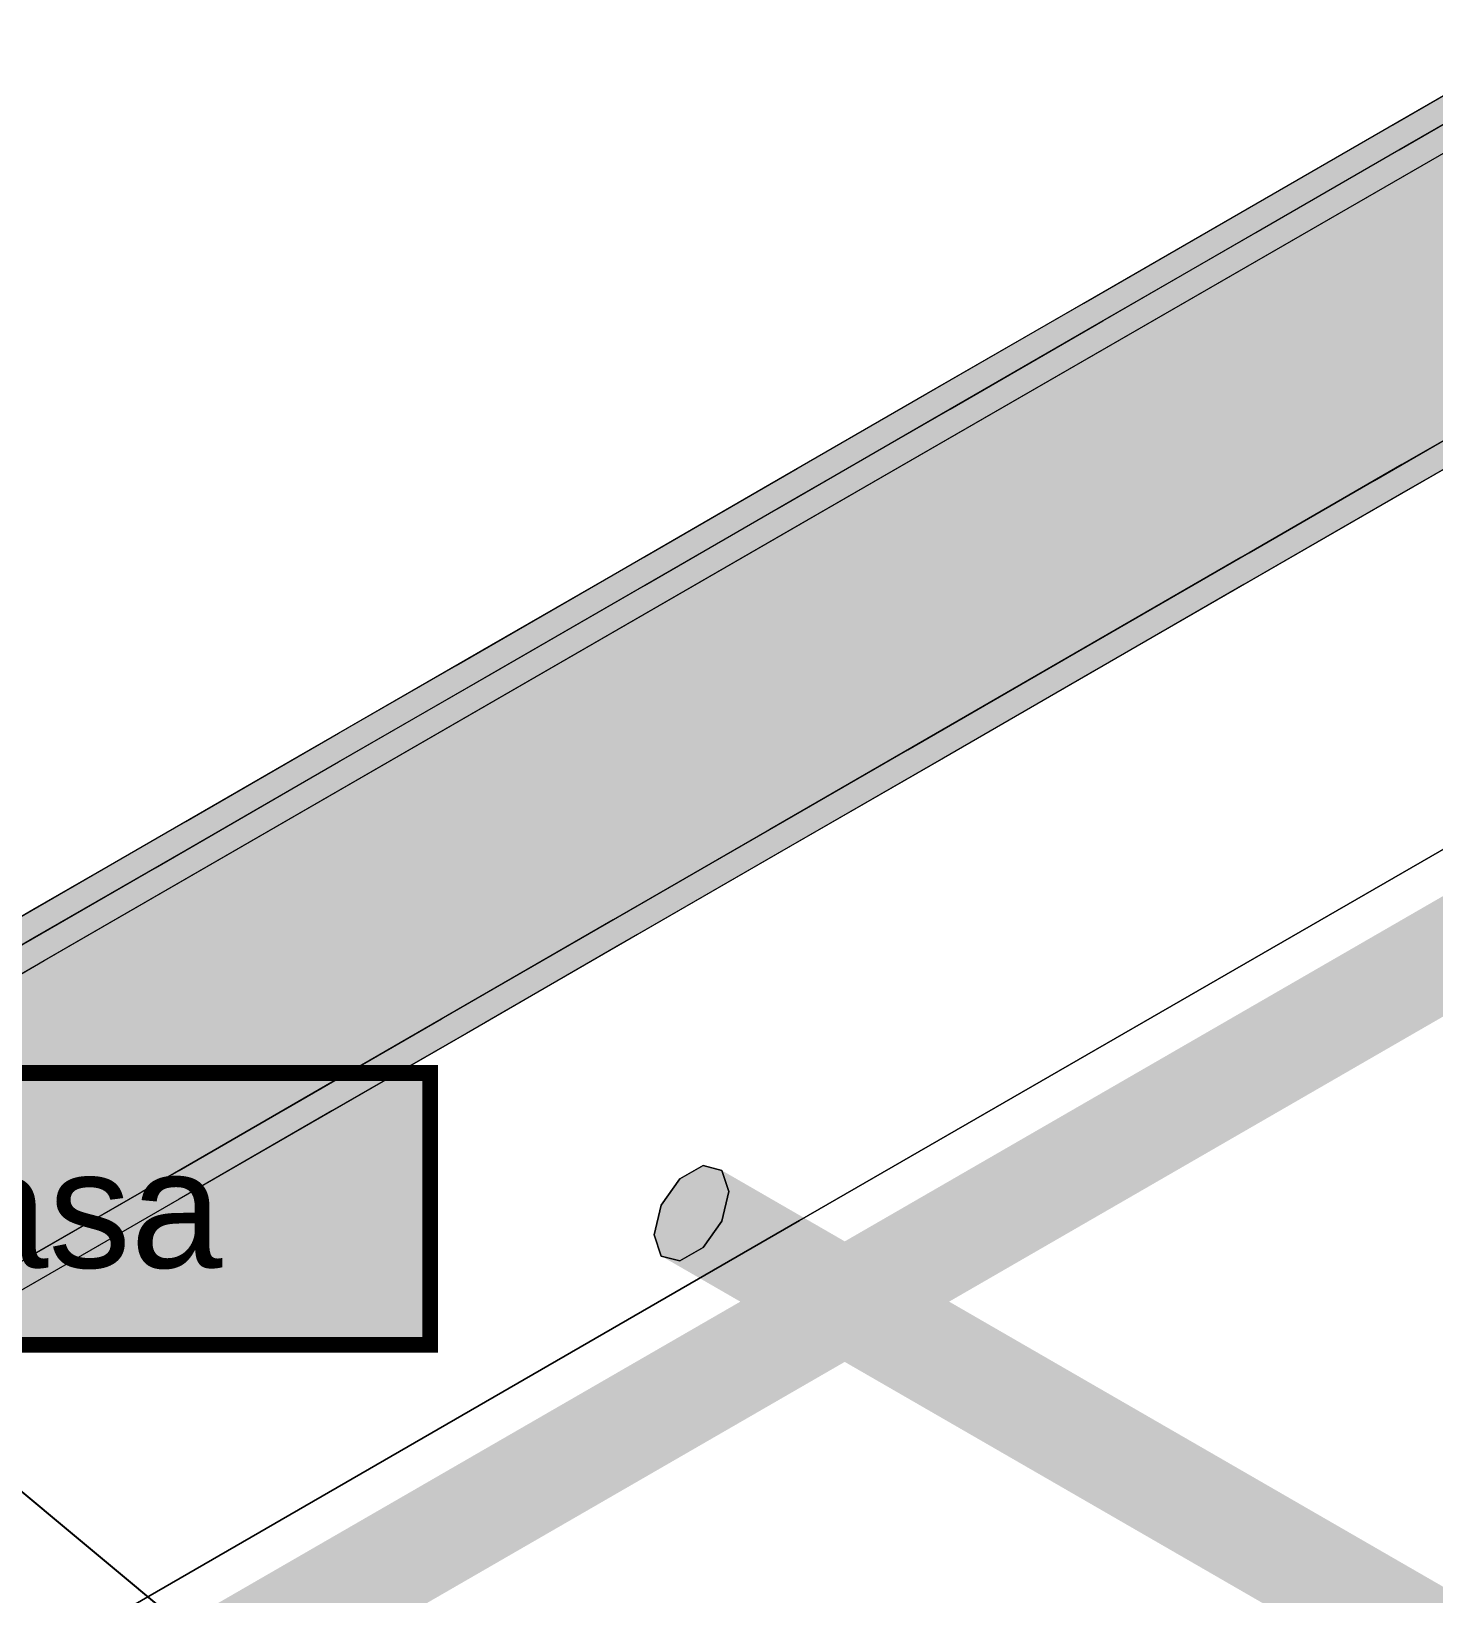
# Model space of a CAD drawing. Header units: metres. Extents: x 349021 to 349543, y 9281040 to 9281959.
# Drawn here: x 349206.9388 to 349207.2483, y 9281042.4219 to 9281042.7668 of the extents above; entities that cross this region are included whole.
import ezdxf
from ezdxf.enums import TextEntityAlignment as Align

# ---------------------------------------------------------------- set-up
doc = ezdxf.new("R2010")
doc.units = ezdxf.units.M
doc.header["$LTSCALE"] = 0.25
doc.layers.add('ISO-3D', color=7, linetype='CONTINUOUS', lineweight=13)
doc.layers.add('ISO-3D-ARISTAS', color=250, linetype='CONTINUOUS', lineweight=13)
doc.layers.add('LLAMADAS-NUM', color=30, linetype='CONTINUOUS', lineweight=25, true_color=0xc05014)
doc.styles.get("Standard").update_dxf_attribs({"font": 'arial.ttf'})

msp = doc.modelspace()

# ---------------------------------------------------------------- linework, layer by layer
at = {"layer": 'ISO-3D', "true_color": 0x22252b}
for points in [[(349207.275, 9281042.76047), (349207.24036, 9281042.74047), (349207.275, 9281042.76682), (349207.24036, 9281042.74682)], [(349207.275, 9281042.72555), (349207.24036, 9281042.70555), (349207.275, 9281042.76047), (349207.24036, 9281042.74047)], [(349207.275, 9281042.72237), (349207.24068, 9281042.70256), (349207.275, 9281042.76047), (349207.24068, 9281042.74066)], [(349207.24036, 9281042.74047), (349207.20572, 9281042.72047), (349207.24036, 9281042.74682), (349207.20572, 9281042.72682)], [(349207.24036, 9281042.70555), (349207.20572, 9281042.68555), (349207.24036, 9281042.74047), (349207.20572, 9281042.72047)], [(349207.24068, 9281042.70256), (349207.20636, 9281042.68275), (349207.24068, 9281042.74066), (349207.20636, 9281042.72085)], [(349207.20572, 9281042.72047), (349207.17108, 9281042.70047), (349207.20572, 9281042.72682), (349207.17108, 9281042.70682)], [(349207.275, 9281042.69062), (349207.24036, 9281042.67062), (349207.275, 9281042.72555), (349207.24036, 9281042.70555)], [(349207.275, 9281042.68427), (349207.24068, 9281042.66446), (349207.275, 9281042.72237), (349207.24068, 9281042.70256)], [(349207.20572, 9281042.68555), (349207.17108, 9281042.66555), (349207.20572, 9281042.72047), (349207.17108, 9281042.70047)], [(349207.20636, 9281042.68275), (349207.17205, 9281042.66294), (349207.20636, 9281042.72085), (349207.17205, 9281042.70104)], [(349207.17108, 9281042.70047), (349207.13644, 9281042.68047), (349207.17108, 9281042.70682), (349207.13644, 9281042.68682)], [(349207.24036, 9281042.67062), (349207.20572, 9281042.65062), (349207.24036, 9281042.70555), (349207.20572, 9281042.68555)], [(349207.17108, 9281042.66555), (349207.13644, 9281042.64555), (349207.17108, 9281042.70047), (349207.13644, 9281042.68047)], [(349207.17205, 9281042.66294), (349207.13773, 9281042.64312), (349207.17205, 9281042.70104), (349207.13773, 9281042.68122)], [(349207.24068, 9281042.66446), (349207.20636, 9281042.64465), (349207.24068, 9281042.70256), (349207.20636, 9281042.68275)], [(349207.275, 9281042.68427), (349207.24126, 9281042.6648), (349207.275, 9281042.69062), (349207.24126, 9281042.67115)], [(349207.13644, 9281042.68047), (349207.10179, 9281042.66047), (349207.13644, 9281042.68682), (349207.10179, 9281042.66682)], [(349207.20572, 9281042.65062), (349207.17108, 9281042.63062), (349207.20572, 9281042.68555), (349207.17108, 9281042.66555)], [(349207.13644, 9281042.64555), (349207.10179, 9281042.62555), (349207.13644, 9281042.68047), (349207.10179, 9281042.66047)], [(349207.13773, 9281042.64312), (349207.10341, 9281042.62331), (349207.13773, 9281042.68122), (349207.10341, 9281042.66141)], [(349207.20636, 9281042.64465), (349207.17205, 9281042.62484), (349207.20636, 9281042.68275), (349207.17205, 9281042.66294)], [(349207.24126, 9281042.6648), (349207.20753, 9281042.64532), (349207.24126, 9281042.67115), (349207.20753, 9281042.65167)], [(349207.10179, 9281042.66047), (349207.06715, 9281042.64047), (349207.10179, 9281042.66682), (349207.06715, 9281042.64682)], [(349207.17108, 9281042.63062), (349207.13644, 9281042.61062), (349207.17108, 9281042.66555), (349207.13644, 9281042.64555)], [(349207.17205, 9281042.62484), (349207.13773, 9281042.60502), (349207.17205, 9281042.66294), (349207.13773, 9281042.64312)], [(349207.10179, 9281042.62555), (349207.06715, 9281042.60555), (349207.10179, 9281042.66047), (349207.06715, 9281042.64047)], [(349207.10341, 9281042.62331), (349207.06909, 9281042.6035), (349207.10341, 9281042.66141), (349207.06909, 9281042.6416)], [(349207.20753, 9281042.64532), (349207.17379, 9281042.62584), (349207.20753, 9281042.65167), (349207.17379, 9281042.63219)], [(349207.06715, 9281042.64047), (349207.03251, 9281042.62047), (349207.06715, 9281042.64682), (349207.03251, 9281042.62682)], [(349207.13644, 9281042.61062), (349207.10179, 9281042.59062), (349207.13644, 9281042.64555), (349207.10179, 9281042.62555)], [(349207.13773, 9281042.60502), (349207.10341, 9281042.58521), (349207.13773, 9281042.64312), (349207.10341, 9281042.62331)], [(349207.06715, 9281042.60555), (349207.03251, 9281042.58555), (349207.06715, 9281042.64047), (349207.03251, 9281042.62047)], [(349207.06909, 9281042.6035), (349207.03478, 9281042.58368), (349207.06909, 9281042.6416), (349207.03478, 9281042.62178)], [(349207.17379, 9281042.62584), (349207.14006, 9281042.60637), (349207.17379, 9281042.63219), (349207.14006, 9281042.61272)], [(349207.03251, 9281042.62047), (349206.99787, 9281042.60047), (349207.03251, 9281042.62682), (349206.99787, 9281042.60682)], [(349207.10179, 9281042.59062), (349207.06715, 9281042.57062), (349207.10179, 9281042.62555), (349207.06715, 9281042.60555)], [(349207.03478, 9281042.58368), (349207.00046, 9281042.56387), (349207.03478, 9281042.62178), (349207.00046, 9281042.60197)], [(349207.10341, 9281042.58521), (349207.06909, 9281042.5654), (349207.10341, 9281042.62331), (349207.06909, 9281042.6035)], [(349207.03251, 9281042.58555), (349206.99787, 9281042.56555), (349207.03251, 9281042.62047), (349206.99787, 9281042.60047)], [(349207.14006, 9281042.60637), (349207.10632, 9281042.58689), (349207.14006, 9281042.61272), (349207.10632, 9281042.59324)], [(349206.99787, 9281042.60047), (349206.96323, 9281042.58047), (349206.99787, 9281042.60682), (349206.96323, 9281042.58682)], [(349207.06715, 9281042.57062), (349207.03251, 9281042.55062), (349207.06715, 9281042.60555), (349207.03251, 9281042.58555)], [(349206.99787, 9281042.56555), (349206.96323, 9281042.54555), (349206.99787, 9281042.60047), (349206.96323, 9281042.58047)], [(349207.00046, 9281042.56387), (349206.96614, 9281042.54406), (349207.00046, 9281042.60197), (349206.96614, 9281042.58216)], [(349207.06909, 9281042.5654), (349207.03478, 9281042.54558), (349207.06909, 9281042.6035), (349207.03478, 9281042.58368)], [(349207.10632, 9281042.58689), (349207.07258, 9281042.56741), (349207.10632, 9281042.59324), (349207.07258, 9281042.57376)], [(349206.96323, 9281042.58047), (349206.92859, 9281042.56047), (349206.96323, 9281042.58682), (349206.92859, 9281042.56682)], [(349207.03251, 9281042.55062), (349206.99787, 9281042.53062), (349207.03251, 9281042.58555), (349206.99787, 9281042.56555)], [(349207.03478, 9281042.54558), (349207.00046, 9281042.52577), (349207.03478, 9281042.58368), (349207.00046, 9281042.56387)], [(349206.96323, 9281042.54555), (349206.92859, 9281042.52555), (349206.96323, 9281042.58047), (349206.92859, 9281042.56047)], [(349206.96614, 9281042.54406), (349206.93182, 9281042.52424), (349206.96614, 9281042.58216), (349206.93182, 9281042.56234)], [(349207.07258, 9281042.56741), (349207.03885, 9281042.54793), (349207.07258, 9281042.57376), (349207.03885, 9281042.55428)], [(349206.99787, 9281042.53062), (349206.96323, 9281042.51062), (349206.99787, 9281042.56555), (349206.96323, 9281042.54555)], [(349207.00046, 9281042.52577), (349206.96614, 9281042.50596), (349207.00046, 9281042.56387), (349206.96614, 9281042.54406)], [(349207.03885, 9281042.54793), (349207.00511, 9281042.52846), (349207.03885, 9281042.55428), (349207.00511, 9281042.53481)], [(349206.96323, 9281042.51062), (349206.92859, 9281042.49062), (349206.96323, 9281042.54555), (349206.92859, 9281042.52555)], [(349206.96614, 9281042.50596), (349206.93182, 9281042.48614), (349206.96614, 9281042.54406), (349206.93182, 9281042.52424)], [(349207.00511, 9281042.52846), (349206.97138, 9281042.50898), (349207.00511, 9281042.53481), (349206.97138, 9281042.51533)], [(349206.97138, 9281042.50898), (349206.93764, 9281042.4895), (349206.97138, 9281042.51533), (349206.93764, 9281042.49585)]]:
    msp.add_solid(points, dxfattribs=at)
at = {"layer": 'ISO-3D', "true_color": 0x2b2e35}
for points in [[(349207.275, 9281042.76047), (349207.24475, 9281042.74301), (349207.2695, 9281042.76365), (349207.23925, 9281042.74619)], [(349207.308, 9281042.74142), (349207.275, 9281042.72237), (349207.275, 9281042.76047), (349207.242, 9281042.74142)], [(349207.30525, 9281042.74301), (349207.275, 9281042.72555), (349207.275, 9281042.76047), (349207.24475, 9281042.74301)], [(349207.24475, 9281042.74301), (349207.21451, 9281042.72555), (349207.23925, 9281042.74619), (349207.20901, 9281042.72872)], [(349207.275, 9281042.72555), (349207.24475, 9281042.70809), (349207.24475, 9281042.74301), (349207.21451, 9281042.72555)], [(349207.275, 9281042.72237), (349207.242, 9281042.70332), (349207.242, 9281042.74142), (349207.20901, 9281042.72237)], [(349207.21451, 9281042.72555), (349207.18077, 9281042.70607), (349207.20901, 9281042.72872), (349207.17527, 9281042.70925)], [(349207.24475, 9281042.70809), (349207.21102, 9281042.68861), (349207.21451, 9281042.72555), (349207.18077, 9281042.70607)], [(349207.30525, 9281042.70809), (349207.275, 9281042.69062), (349207.275, 9281042.72555), (349207.24475, 9281042.70809)], [(349207.242, 9281042.70332), (349207.20827, 9281042.68385), (349207.20901, 9281042.72237), (349207.17527, 9281042.7029)], [(349207.308, 9281042.70332), (349207.275, 9281042.68427), (349207.275, 9281042.72237), (349207.242, 9281042.70332)], [(349207.18077, 9281042.70607), (349207.14704, 9281042.6866), (349207.17527, 9281042.70925), (349207.14154, 9281042.68977)], [(349207.275, 9281042.69062), (349207.24126, 9281042.67115), (349207.24475, 9281042.70809), (349207.21102, 9281042.68861)], [(349207.21102, 9281042.68861), (349207.17728, 9281042.66913), (349207.18077, 9281042.70607), (349207.14704, 9281042.6866)], [(349207.20827, 9281042.68385), (349207.17453, 9281042.66437), (349207.17527, 9281042.7029), (349207.14154, 9281042.68342)], [(349207.275, 9281042.68427), (349207.24126, 9281042.6648), (349207.242, 9281042.70332), (349207.20827, 9281042.68385)], [(349207.14704, 9281042.6866), (349207.1133, 9281042.66712), (349207.14154, 9281042.68977), (349207.1078, 9281042.67029)], [(349207.17728, 9281042.66913), (349207.14355, 9281042.64966), (349207.14704, 9281042.6866), (349207.1133, 9281042.66712)], [(349207.24126, 9281042.67115), (349207.20753, 9281042.65167), (349207.21102, 9281042.68861), (349207.17728, 9281042.66913)], [(349207.275, 9281042.68427), (349207.24068, 9281042.66446), (349207.2695, 9281042.68745), (349207.23518, 9281042.66764)], [(349207.17453, 9281042.66437), (349207.1408, 9281042.64489), (349207.14154, 9281042.68342), (349207.1078, 9281042.66394)], [(349207.24126, 9281042.6648), (349207.20753, 9281042.64532), (349207.20827, 9281042.68385), (349207.17453, 9281042.66437)], [(349207.1133, 9281042.66712), (349207.07956, 9281042.64764), (349207.1078, 9281042.67029), (349207.07407, 9281042.65082)], [(349207.14355, 9281042.64966), (349207.10981, 9281042.63018), (349207.1133, 9281042.66712), (349207.07956, 9281042.64764)], [(349207.20753, 9281042.65167), (349207.17379, 9281042.63219), (349207.17728, 9281042.66913), (349207.14355, 9281042.64966)], [(349207.24068, 9281042.66446), (349207.20636, 9281042.64465), (349207.23518, 9281042.66764), (349207.20087, 9281042.64782)], [(349207.1408, 9281042.64489), (349207.10706, 9281042.62542), (349207.1078, 9281042.66394), (349207.07407, 9281042.64447)], [(349207.20753, 9281042.64532), (349207.17379, 9281042.62584), (349207.17453, 9281042.66437), (349207.1408, 9281042.64489)], [(349207.07956, 9281042.64764), (349207.04583, 9281042.62816), (349207.07407, 9281042.65082), (349207.04033, 9281042.63134)], [(349207.17379, 9281042.63219), (349207.14006, 9281042.61272), (349207.14355, 9281042.64966), (349207.10981, 9281042.63018)], [(349207.10981, 9281042.63018), (349207.07607, 9281042.6107), (349207.07956, 9281042.64764), (349207.04583, 9281042.62816)], [(349207.20636, 9281042.64465), (349207.17205, 9281042.62484), (349207.20087, 9281042.64782), (349207.16655, 9281042.62801)], [(349207.10706, 9281042.62542), (349207.07333, 9281042.60594), (349207.07407, 9281042.64447), (349207.04033, 9281042.62499)], [(349207.17379, 9281042.62584), (349207.14006, 9281042.60637), (349207.1408, 9281042.64489), (349207.10706, 9281042.62542)], [(349207.04583, 9281042.62816), (349207.01209, 9281042.60869), (349207.04033, 9281042.63134), (349207.00659, 9281042.61186)], [(349207.07607, 9281042.6107), (349207.04234, 9281042.59122), (349207.04583, 9281042.62816), (349207.01209, 9281042.60869)], [(349207.14006, 9281042.61272), (349207.10632, 9281042.59324), (349207.10981, 9281042.63018), (349207.07607, 9281042.6107)], [(349207.17205, 9281042.62484), (349207.13773, 9281042.60502), (349207.16655, 9281042.62801), (349207.13223, 9281042.6082)], [(349207.07333, 9281042.60594), (349207.03959, 9281042.58646), (349207.04033, 9281042.62499), (349207.00659, 9281042.60551)], [(349207.14006, 9281042.60637), (349207.10632, 9281042.58689), (349207.10706, 9281042.62542), (349207.07333, 9281042.60594)], [(349207.01209, 9281042.60869), (349206.97836, 9281042.58921), (349207.00659, 9281042.61186), (349206.97286, 9281042.59238)], [(349207.10632, 9281042.59324), (349207.07258, 9281042.57376), (349207.07607, 9281042.6107), (349207.04234, 9281042.59122)], [(349207.04234, 9281042.59122), (349207.0086, 9281042.57175), (349207.01209, 9281042.60869), (349206.97836, 9281042.58921)], [(349207.13773, 9281042.60502), (349207.10341, 9281042.58521), (349207.13223, 9281042.6082), (349207.09791, 9281042.58838)], [(349207.03959, 9281042.58646), (349207.00585, 9281042.56698), (349207.00659, 9281042.60551), (349206.97286, 9281042.58603)], [(349207.10632, 9281042.58689), (349207.07258, 9281042.56741), (349207.07333, 9281042.60594), (349207.03959, 9281042.58646)], [(349206.97836, 9281042.58921), (349206.94462, 9281042.56973), (349206.97286, 9281042.59238), (349206.93912, 9281042.57291)], [(349207.07258, 9281042.57376), (349207.03885, 9281042.55428), (349207.04234, 9281042.59122), (349207.0086, 9281042.57175)], [(349207.0086, 9281042.57175), (349206.97487, 9281042.55227), (349206.97836, 9281042.58921), (349206.94462, 9281042.56973)], [(349207.07258, 9281042.56741), (349207.03885, 9281042.54793), (349207.03959, 9281042.58646), (349207.00585, 9281042.56698)], [(349207.10341, 9281042.58521), (349207.06909, 9281042.5654), (349207.09791, 9281042.58838), (349207.0636, 9281042.56857)], [(349207.00585, 9281042.56698), (349206.97212, 9281042.54751), (349206.97286, 9281042.58603), (349206.93912, 9281042.56656)], [(349206.94462, 9281042.56973), (349206.91089, 9281042.55025), (349206.93912, 9281042.57291), (349206.90539, 9281042.55343)], [(349206.97487, 9281042.55227), (349206.94113, 9281042.53279), (349206.94462, 9281042.56973), (349206.91089, 9281042.55025)], [(349207.03885, 9281042.55428), (349207.00511, 9281042.53481), (349207.0086, 9281042.57175), (349206.97487, 9281042.55227)], [(349206.97212, 9281042.54751), (349206.93838, 9281042.52803), (349206.93912, 9281042.56656), (349206.90539, 9281042.54708)], [(349207.03885, 9281042.54793), (349207.00511, 9281042.52846), (349207.00585, 9281042.56698), (349206.97212, 9281042.54751)], [(349207.06909, 9281042.5654), (349207.03478, 9281042.54558), (349207.0636, 9281042.56857), (349207.02928, 9281042.54876)], [(349207.00511, 9281042.53481), (349206.97138, 9281042.51533), (349206.97487, 9281042.55227), (349206.94113, 9281042.53279)], [(349206.94113, 9281042.53279), (349206.9074, 9281042.51331), (349206.91089, 9281042.55025), (349206.87715, 9281042.53078)], [(349207.03478, 9281042.54558), (349207.00046, 9281042.52577), (349207.02928, 9281042.54876), (349206.99496, 9281042.52894)], [(349207.00511, 9281042.52846), (349206.97138, 9281042.50898), (349206.97212, 9281042.54751), (349206.93838, 9281042.52803)], [(349206.97138, 9281042.51533), (349206.93764, 9281042.49585), (349206.94113, 9281042.53279), (349206.9074, 9281042.51331)], [(349206.97138, 9281042.50898), (349206.93764, 9281042.4895), (349206.93838, 9281042.52803), (349206.90465, 9281042.50855)], [(349207.00046, 9281042.52577), (349206.96614, 9281042.50596), (349206.99496, 9281042.52894), (349206.96064, 9281042.50913)], [(349206.96614, 9281042.50596), (349206.93182, 9281042.48614), (349206.96064, 9281042.50913), (349206.92633, 9281042.48932)]]:
    msp.add_solid(points, dxfattribs=at)
at = {"layer": 'ISO-3D', "true_color": 0x67422b}
for points in [[(349207.28565, 9281042.59628), (349207.28977, 9281042.59736), (349207.20304, 9281042.54858), (349207.20717, 9281042.54966)], [(349207.29899, 9281042.57737), (349207.29487, 9281042.57629), (349207.21639, 9281042.52968), (349207.21226, 9281042.5286)], [(349207.20304, 9281042.54858), (349207.20717, 9281042.54966), (349207.12044, 9281042.50089), (349207.12456, 9281042.50197)], [(349207.21639, 9281042.52968), (349207.21226, 9281042.5286), (349207.13378, 9281042.48199), (349207.12966, 9281042.48091)], [(349207.12044, 9281042.50089), (349207.12456, 9281042.50197), (349207.03783, 9281042.4532), (349207.04195, 9281042.45428)], [(349207.13378, 9281042.48199), (349207.12966, 9281042.48091), (349207.05118, 9281042.4343), (349207.04705, 9281042.43322)], [(349207.03783, 9281042.4532), (349207.04195, 9281042.45428), (349206.95523, 9281042.40551), (349206.95935, 9281042.40659)], [(349207.05118, 9281042.4343), (349207.04705, 9281042.43322), (349206.96857, 9281042.3866), (349206.96445, 9281042.38553)]]:
    msp.add_solid(points, dxfattribs=at)
at = {"layer": 'ISO-3D', "true_color": 0x7c4f34}
for points in [[(349207.28977, 9281042.59736), (349207.29487, 9281042.59441), (349207.20717, 9281042.54966), (349207.21226, 9281042.54672)], [(349207.29487, 9281042.57629), (349207.28977, 9281042.57924), (349207.21226, 9281042.5286), (349207.20717, 9281042.53155)], [(349207.20717, 9281042.54966), (349207.21226, 9281042.54672), (349207.12456, 9281042.50197), (349207.12966, 9281042.49903)], [(349207.21226, 9281042.5286), (349207.20717, 9281042.53155), (349207.12966, 9281042.48091), (349207.12456, 9281042.48385)], [(349207.16963, 9281042.46871), (349207.16453, 9281042.46577), (349207.08702, 9281042.51641), (349207.08193, 9281042.51346)], [(349207.12456, 9281042.50197), (349207.12966, 9281042.49903), (349207.04195, 9281042.45428), (349207.04705, 9281042.45134)], [(349207.16453, 9281042.44765), (349207.16963, 9281042.4506), (349207.08193, 9281042.49534), (349207.08702, 9281042.49829)], [(349207.12966, 9281042.48091), (349207.12456, 9281042.48385), (349207.04705, 9281042.43322), (349207.04195, 9281042.43616)], [(349207.25223, 9281042.42102), (349207.24714, 9281042.41808), (349207.16963, 9281042.46871), (349207.16453, 9281042.46577)], [(349207.04195, 9281042.45428), (349207.04705, 9281042.45134), (349206.95935, 9281042.40659), (349206.96445, 9281042.40364)], [(349207.24714, 9281042.39996), (349207.25223, 9281042.4029), (349207.16453, 9281042.44765), (349207.16963, 9281042.4506)], [(349207.04705, 9281042.43322), (349207.04195, 9281042.43616), (349206.96445, 9281042.38553), (349206.95935, 9281042.38847)]]:
    msp.add_solid(points, dxfattribs=at)
at = {"layer": 'ISO-3D', "true_color": 0x553624}
for points in [[(349207.28407, 9281042.59159), (349207.28565, 9281042.59628), (349207.20147, 9281042.5439), (349207.20304, 9281042.54858)], [(349207.30057, 9281042.58206), (349207.29899, 9281042.57737), (349207.21796, 9281042.53437), (349207.21639, 9281042.52968)], [(349207.20147, 9281042.5439), (349207.20304, 9281042.54858), (349207.11886, 9281042.4962), (349207.12044, 9281042.50089)], [(349207.21796, 9281042.53437), (349207.21639, 9281042.52968), (349207.13536, 9281042.48668), (349207.13378, 9281042.48199)], [(349207.11886, 9281042.4962), (349207.12044, 9281042.50089), (349207.03626, 9281042.44851), (349207.03783, 9281042.4532)], [(349207.13536, 9281042.48668), (349207.13378, 9281042.48199), (349207.05275, 9281042.43899), (349207.05118, 9281042.4343)], [(349207.03626, 9281042.44851), (349207.03783, 9281042.4532), (349206.95365, 9281042.40082), (349206.95523, 9281042.40551)], [(349207.05275, 9281042.43899), (349207.05118, 9281042.4343), (349206.97015, 9281042.39129), (349206.96857, 9281042.3866)]]:
    msp.add_solid(points, dxfattribs=at)
at = {"layer": 'ISO-3D', "true_color": 0x7f5135}
for points in [[(349207.29487, 9281042.59441), (349207.29899, 9281042.58857), (349207.21226, 9281042.54672), (349207.21639, 9281042.54088)], [(349207.28977, 9281042.57924), (349207.28565, 9281042.58508), (349207.20717, 9281042.53155), (349207.20304, 9281042.53739)], [(349207.21226, 9281042.54672), (349207.21639, 9281042.54088), (349207.12966, 9281042.49903), (349207.13378, 9281042.49319)], [(349207.20717, 9281042.53155), (349207.20304, 9281042.53739), (349207.12456, 9281042.48385), (349207.12044, 9281042.48969)], [(349207.12966, 9281042.49903), (349207.13378, 9281042.49319), (349207.04705, 9281042.45134), (349207.05118, 9281042.44549)], [(349207.12456, 9281042.48385), (349207.12044, 9281042.48969), (349207.04195, 9281042.43616), (349207.03783, 9281042.442)], [(349207.04705, 9281042.45134), (349207.05118, 9281042.44549), (349206.96445, 9281042.40364), (349206.96857, 9281042.3978)], [(349207.04195, 9281042.43616), (349207.03783, 9281042.442), (349206.95935, 9281042.38847), (349206.95523, 9281042.39431)]]:
    msp.add_solid(points, dxfattribs=at)
at = {"layer": 'ISO-3D', "true_color": 0x70472f}
for points in [[(349207.28565, 9281042.58508), (349207.28407, 9281042.59159), (349207.20304, 9281042.53739), (349207.20147, 9281042.5439)], [(349207.29899, 9281042.58857), (349207.30057, 9281042.58206), (349207.21639, 9281042.54088), (349207.21796, 9281042.53437)], [(349207.20304, 9281042.53739), (349207.20147, 9281042.5439), (349207.12044, 9281042.48969), (349207.11886, 9281042.4962)], [(349207.21639, 9281042.54088), (349207.21796, 9281042.53437), (349207.13378, 9281042.49319), (349207.13536, 9281042.48668)], [(349207.12044, 9281042.48969), (349207.11886, 9281042.4962), (349207.03783, 9281042.442), (349207.03626, 9281042.44851)], [(349207.13378, 9281042.49319), (349207.13536, 9281042.48668), (349207.05118, 9281042.44549), (349207.05275, 9281042.43899)], [(349207.03783, 9281042.442), (349207.03626, 9281042.44851), (349206.95523, 9281042.39431), (349206.95365, 9281042.40082)], [(349207.05118, 9281042.44549), (349207.05275, 9281042.43899), (349206.96857, 9281042.3978), (349206.97015, 9281042.39129)]]:
    msp.add_solid(points, dxfattribs=at)
at = {"layer": 'ISO-3D', "true_color": 0x643f2a}
for points in [[(349207.08447, 9281042.50587), (349207.08702, 9281042.51641), (349207.08193, 9281042.51346)], [(349207.08447, 9281042.50587), (349207.09115, 9281042.51533), (349207.08702, 9281042.51641)], [(349207.08447, 9281042.50587), (349207.09272, 9281042.51064), (349207.09115, 9281042.51533)], [(349207.08447, 9281042.50587), (349207.08193, 9281042.51346), (349207.0778, 9281042.50762)], [(349207.08447, 9281042.50587), (349207.09115, 9281042.50413), (349207.09272, 9281042.51064)], [(349207.08447, 9281042.50587), (349207.0778, 9281042.50762), (349207.07623, 9281042.50111)], [(349207.08447, 9281042.50587), (349207.07623, 9281042.50111), (349207.0778, 9281042.49642)], [(349207.08447, 9281042.50587), (349207.0778, 9281042.49642), (349207.08193, 9281042.49534)], [(349207.08447, 9281042.50587), (349207.08193, 9281042.49534), (349207.08702, 9281042.49829)], [(349207.08447, 9281042.50587), (349207.08702, 9281042.49829), (349207.09115, 9281042.50413)]]:
    msp.add_solid(points, dxfattribs=at)
at = {"layer": 'ISO-3D', "true_color": 0x603d28}
for points in [[(349207.17375, 9281042.46763), (349207.16963, 9281042.46871), (349207.09115, 9281042.51533), (349207.08702, 9281042.51641)], [(349207.17533, 9281042.46295), (349207.17375, 9281042.46763), (349207.09272, 9281042.51064), (349207.09115, 9281042.51533)], [(349207.15883, 9281042.45342), (349207.16041, 9281042.44873), (349207.07623, 9281042.50111), (349207.0778, 9281042.49642)], [(349207.16041, 9281042.44873), (349207.16453, 9281042.44765), (349207.0778, 9281042.49642), (349207.08193, 9281042.49534)], [(349207.25636, 9281042.41994), (349207.25223, 9281042.42102), (349207.17375, 9281042.46763), (349207.16963, 9281042.46871)], [(349207.25793, 9281042.41525), (349207.25636, 9281042.41994), (349207.17533, 9281042.46295), (349207.17375, 9281042.46763)], [(349207.24144, 9281042.40573), (349207.24301, 9281042.40104), (349207.15883, 9281042.45342), (349207.16041, 9281042.44873)], [(349207.24301, 9281042.40104), (349207.24714, 9281042.39996), (349207.16041, 9281042.44873), (349207.16453, 9281042.44765)]]:
    msp.add_solid(points, dxfattribs=at)
at = {"layer": 'ISO-3D', "true_color": 0x865538}
for points in [[(349207.16453, 9281042.46577), (349207.16041, 9281042.45993), (349207.08193, 9281042.51346), (349207.0778, 9281042.50762)], [(349207.16963, 9281042.4506), (349207.17375, 9281042.45644), (349207.08702, 9281042.49829), (349207.09115, 9281042.50413)], [(349207.24714, 9281042.41808), (349207.24301, 9281042.41224), (349207.16453, 9281042.46577), (349207.16041, 9281042.45993)], [(349207.25223, 9281042.4029), (349207.25636, 9281042.40874), (349207.16963, 9281042.4506), (349207.17375, 9281042.45644)]]:
    msp.add_solid(points, dxfattribs=at)
at = {"layer": 'ISO-3D', "true_color": 0x7b4f34}
for points in [[(349207.17375, 9281042.45644), (349207.17533, 9281042.46295), (349207.09115, 9281042.50413), (349207.09272, 9281042.51064)], [(349207.16041, 9281042.45993), (349207.15883, 9281042.45342), (349207.0778, 9281042.50762), (349207.07623, 9281042.50111)], [(349207.25636, 9281042.40874), (349207.25793, 9281042.41525), (349207.17375, 9281042.45644), (349207.17533, 9281042.46295)], [(349207.24301, 9281042.41224), (349207.24144, 9281042.40573), (349207.16041, 9281042.45993), (349207.15883, 9281042.45342)]]:
    msp.add_solid(points, dxfattribs=at)
at = {"layer": 'ISO-3D-ARISTAS', "color": 250}
for p, q in [((349207.24036, 9281042.74682), (349207.275, 9281042.76682)), ((349207.23925, 9281042.74619), (349207.2695, 9281042.76365)), ((349207.24068, 9281042.74066), (349207.275, 9281042.76047)), ((349207.242, 9281042.74142), (349207.275, 9281042.76047)), ((349207.10831, 9281042.65789), (349207.275, 9281042.75412)), ((349207.12672, 9281042.66852), (349207.275, 9281042.75412)), ((349207.20572, 9281042.72682), (349207.24036, 9281042.74682)), ((349207.20901, 9281042.72872), (349207.23925, 9281042.74619)), ((349207.20636, 9281042.72085), (349207.24068, 9281042.74066)), ((349207.20901, 9281042.72237), (349207.242, 9281042.74142)), ((349207.17527, 9281042.70925), (349207.20901, 9281042.72872)), ((349207.17108, 9281042.70682), (349207.20572, 9281042.72682)), ((349207.17527, 9281042.7029), (349207.20901, 9281042.72237)), ((349207.17205, 9281042.70104), (349207.20636, 9281042.72085)), ((349207.14154, 9281042.68977), (349207.17527, 9281042.70925)), ((349207.13644, 9281042.68682), (349207.17108, 9281042.70682)), ((349207.13773, 9281042.68122), (349207.17205, 9281042.70104)), ((349207.14154, 9281042.68342), (349207.17527, 9281042.7029)), ((349207.275, 9281042.69062), (349207.24036, 9281042.67062)), ((349207.275, 9281042.69062), (349207.24126, 9281042.67115)), ((349207.24126, 9281042.67115), (349207.275, 9281042.69062)), ((349207.10179, 9281042.66682), (349207.13644, 9281042.68682)), ((349207.1078, 9281042.67029), (349207.14154, 9281042.68977)), ((349207.23518, 9281042.66764), (349207.2695, 9281042.68745)), ((349207.1078, 9281042.66394), (349207.14154, 9281042.68342)), ((349207.275, 9281042.68427), (349207.24068, 9281042.66446)), ((349207.275, 9281042.68427), (349207.24068, 9281042.66446)), ((349207.275, 9281042.68427), (349207.24126, 9281042.6648)), ((349207.275, 9281042.68427), (349207.24126, 9281042.6648)), ((349207.10341, 9281042.66141), (349207.13773, 9281042.68122)), ((349207.07407, 9281042.65082), (349207.1078, 9281042.67029)), ((349207.24036, 9281042.67062), (349207.20572, 9281042.65062)), ((349207.24126, 9281042.67115), (349207.20753, 9281042.65167)), ((349207.20753, 9281042.65167), (349207.24126, 9281042.67115)), ((349206.97844, 9281042.58291), (349207.12672, 9281042.66852)), ((349207.06715, 9281042.64682), (349207.10179, 9281042.66682)), ((349207.20087, 9281042.64782), (349207.23518, 9281042.66764)), ((349207.07407, 9281042.64447), (349207.1078, 9281042.66394)), ((349207.24068, 9281042.66446), (349207.20636, 9281042.64465)), ((349207.24068, 9281042.66446), (349207.20636, 9281042.64465)), ((349207.24126, 9281042.6648), (349207.20753, 9281042.64532)), ((349207.24126, 9281042.6648), (349207.20753, 9281042.64532)), ((349207.06909, 9281042.6416), (349207.10341, 9281042.66141)), ((349206.94163, 9281042.56165), (349207.10831, 9281042.65789)), ((349207.04033, 9281042.63134), (349207.07407, 9281042.65082)), ((349207.20572, 9281042.65062), (349207.17108, 9281042.63062)), ((349207.20753, 9281042.65167), (349207.17379, 9281042.63219)), ((349207.17379, 9281042.63219), (349207.20753, 9281042.65167)), ((349207.03251, 9281042.62682), (349207.06715, 9281042.64682)), ((349207.16655, 9281042.62801), (349207.20087, 9281042.64782)), ((349207.20753, 9281042.64532), (349207.17379, 9281042.62584)), ((349207.20753, 9281042.64532), (349207.17379, 9281042.62584)), ((349207.04033, 9281042.62499), (349207.07407, 9281042.64447)), ((349207.20636, 9281042.64465), (349207.17205, 9281042.62484)), ((349207.20636, 9281042.64465), (349207.17205, 9281042.62484)), ((349207.03478, 9281042.62178), (349207.06909, 9281042.6416)), ((349207.00659, 9281042.61186), (349207.04033, 9281042.63134)), ((349207.17379, 9281042.63219), (349207.14006, 9281042.61272)), ((349207.14006, 9281042.61272), (349207.17379, 9281042.63219)), ((349207.13223, 9281042.6082), (349207.16655, 9281042.62801)), ((349207.17108, 9281042.63062), (349207.13644, 9281042.61062)), ((349206.99787, 9281042.60682), (349207.03251, 9281042.62682)), ((349207.00659, 9281042.60551), (349207.04033, 9281042.62499)), ((349207.17205, 9281042.62484), (349207.13773, 9281042.60502)), ((349207.17205, 9281042.62484), (349207.13773, 9281042.60502)), ((349207.17379, 9281042.62584), (349207.14006, 9281042.60637)), ((349207.17379, 9281042.62584), (349207.14006, 9281042.60637)), ((349207.00046, 9281042.60197), (349207.03478, 9281042.62178)), ((349206.97286, 9281042.59238), (349207.00659, 9281042.61186)), ((349207.13644, 9281042.61062), (349207.10179, 9281042.59062)), ((349207.14006, 9281042.61272), (349207.10632, 9281042.59324)), ((349207.10632, 9281042.59324), (349207.14006, 9281042.61272)), ((349207.09791, 9281042.58838), (349207.13223, 9281042.6082)), ((349206.96323, 9281042.58682), (349206.99787, 9281042.60682)), ((349206.97286, 9281042.58603), (349207.00659, 9281042.60551)), ((349207.13773, 9281042.60502), (349207.10341, 9281042.58521)), ((349207.13773, 9281042.60502), (349207.10341, 9281042.58521)), ((349207.14006, 9281042.60637), (349207.10632, 9281042.58689)), ((349207.14006, 9281042.60637), (349207.10632, 9281042.58689)), ((349206.96614, 9281042.58216), (349207.00046, 9281042.60197)), ((349207.275, 9281042.60047), (349207.10831, 9281042.50424)), ((349207.10831, 9281042.50424), (349207.275, 9281042.60047)), ((349206.93912, 9281042.57291), (349206.97286, 9281042.59238)), ((349207.10179, 9281042.59062), (349207.06715, 9281042.57062)), ((349207.10632, 9281042.59324), (349207.07258, 9281042.57376)), ((349207.07258, 9281042.57376), (349207.10632, 9281042.59324)), ((349206.92859, 9281042.56682), (349206.96323, 9281042.58682)), ((349207.0636, 9281042.56857), (349207.09791, 9281042.58838)), ((349207.10632, 9281042.58689), (349207.07258, 9281042.56741)), ((349207.10632, 9281042.58689), (349207.07258, 9281042.56741)), ((349206.93912, 9281042.56656), (349206.97286, 9281042.58603)), ((349207.10341, 9281042.58521), (349207.06909, 9281042.5654)), ((349207.10341, 9281042.58521), (349207.06909, 9281042.5654)), ((349206.83017, 9281042.4973), (349206.97844, 9281042.58291)), ((349206.93182, 9281042.56234), (349206.96614, 9281042.58216)), ((349206.90539, 9281042.55343), (349206.93912, 9281042.57291)), ((349207.07258, 9281042.57376), (349207.03885, 9281042.55428)), ((349207.03885, 9281042.55428), (349207.07258, 9281042.57376)), ((349207.06715, 9281042.57062), (349207.03251, 9281042.55062)), ((349206.90539, 9281042.54708), (349206.93912, 9281042.56656)), ((349207.02928, 9281042.54876), (349207.0636, 9281042.56857)), ((349207.07258, 9281042.56741), (349207.03885, 9281042.54793)), ((349207.07258, 9281042.56741), (349207.03885, 9281042.54793)), ((349207.06909, 9281042.5654), (349207.03478, 9281042.54558)), ((349207.06909, 9281042.5654), (349207.03478, 9281042.54558)), ((349206.77494, 9281042.46542), (349206.94163, 9281042.56165)), ((349207.03885, 9281042.55428), (349207.00511, 9281042.53481)), ((349207.00511, 9281042.53481), (349207.03885, 9281042.55428)), ((349206.99496, 9281042.52894), (349207.02928, 9281042.54876)), ((349207.03251, 9281042.55062), (349206.99787, 9281042.53062)), ((349207.03478, 9281042.54558), (349207.00046, 9281042.52577)), ((349207.03478, 9281042.54558), (349207.00046, 9281042.52577)), ((349207.03885, 9281042.54793), (349207.00511, 9281042.52846)), ((349207.03885, 9281042.54793), (349207.00511, 9281042.52846)), ((349207.00511, 9281042.53481), (349206.97138, 9281042.51533)), ((349206.97138, 9281042.51533), (349207.00511, 9281042.53481)), ((349206.96064, 9281042.50913), (349206.99496, 9281042.52894)), ((349206.99787, 9281042.53062), (349206.96323, 9281042.51062)), ((349207.00511, 9281042.52846), (349206.97138, 9281042.50898)), ((349207.00511, 9281042.52846), (349206.97138, 9281042.50898)), ((349207.00046, 9281042.52577), (349206.96614, 9281042.50596)), ((349207.00046, 9281042.52577), (349206.96614, 9281042.50596)), ((349206.97138, 9281042.51533), (349206.93764, 9281042.49585)), ((349206.93764, 9281042.49585), (349206.97138, 9281042.51533)), ((349207.08702, 9281042.51641), (349207.08193, 9281042.51346)), ((349207.08193, 9281042.51346), (349207.08702, 9281042.51641)), ((349207.09115, 9281042.51533), (349207.08702, 9281042.51641)), ((349207.08702, 9281042.51641), (349207.09115, 9281042.51533)), ((349207.09272, 9281042.51064), (349207.09115, 9281042.51533)), ((349207.09115, 9281042.51533), (349207.09272, 9281042.51064)), ((349206.96323, 9281042.51062), (349206.92859, 9281042.49062)), ((349207.08193, 9281042.51346), (349207.0778, 9281042.50762)), ((349207.0778, 9281042.50762), (349207.08193, 9281042.51346)), ((349207.09115, 9281042.50413), (349207.09272, 9281042.51064)), ((349207.09272, 9281042.51064), (349207.09115, 9281042.50413)), ((349206.92633, 9281042.48932), (349206.96064, 9281042.50913)), ((349206.97138, 9281042.50898), (349206.93764, 9281042.4895)), ((349206.97138, 9281042.50898), (349206.93764, 9281042.4895)), ((349207.0778, 9281042.50762), (349207.07623, 9281042.50111)), ((349207.07623, 9281042.50111), (349207.0778, 9281042.50762)), ((349206.96614, 9281042.50596), (349206.93182, 9281042.48614)), ((349206.96614, 9281042.50596), (349206.93182, 9281042.48614)), ((349207.10831, 9281042.50424), (349206.94163, 9281042.408)), ((349206.94163, 9281042.408), (349207.10831, 9281042.50424)), ((349207.08702, 9281042.49829), (349207.09115, 9281042.50413)), ((349207.09115, 9281042.50413), (349207.08702, 9281042.49829)), ((349207.07623, 9281042.50111), (349207.0778, 9281042.49642)), ((349207.0778, 9281042.49642), (349207.07623, 9281042.50111)), ((349207.08193, 9281042.49534), (349207.08702, 9281042.49829)), ((349207.08702, 9281042.49829), (349207.08193, 9281042.49534)), ((349207.0778, 9281042.49642), (349207.08193, 9281042.49534)), ((349207.08193, 9281042.49534), (349207.0778, 9281042.49642))]:
    msp.add_line(p, q, dxfattribs=at)
at = {"layer": 'LLAMADAS-NUM'}
msp.add_line((349207.10179, 9281042.30682), (349206.86179, 9281042.50682), dxfattribs=at)
at = {"layer": 'LLAMADAS-NUM', "const_width": 0.0035}
msp.add_lwpolyline([(349206.69679, 9281042.47682), (349207.02679, 9281042.47682), (349207.02679, 9281042.53682), (349206.69679, 9281042.53682)], close=True, dxfattribs=at)
at = {"layer": 'LLAMADAS-NUM', "true_color": 0xffffff}
msp.add_solid([(349206.69679, 9281042.47682), (349207.02679, 9281042.47682), (349206.69679, 9281042.53682), (349207.02679, 9281042.53682)], dxfattribs=at)

# ---------------------------------------------------------------- texts
at = {"layer": 'LLAMADAS-NUM'}
msp.add_text('bolsillo del asa', height=0.026, dxfattribs=at).set_placement((349206.86179, 9281042.50682), align=Align.MIDDLE_CENTER)

doc.saveas('drawing.dxf')
